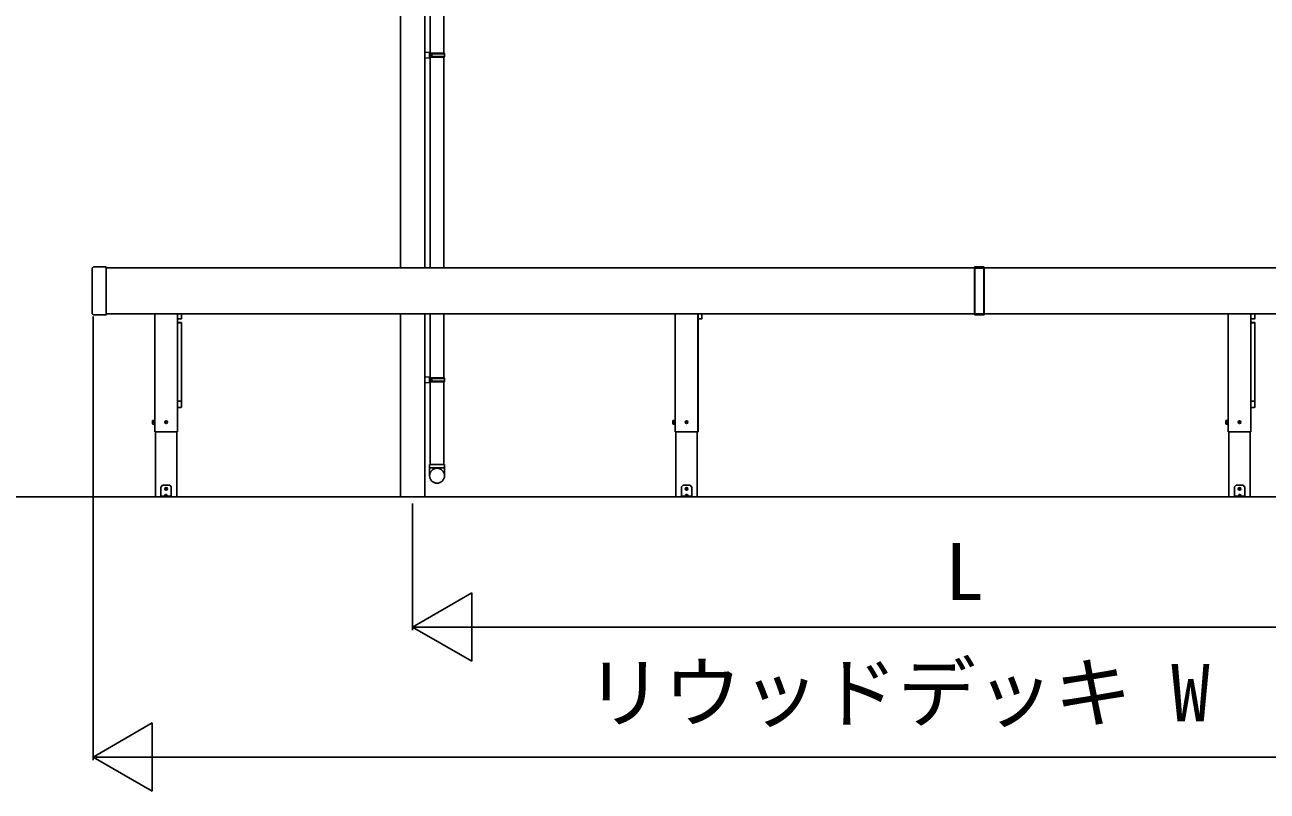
# Model space of a CAD drawing. Units: millimetres, scale not verified. Extents: x -1050 to 1050, y -1566 to 1557.
# Drawn here: x -648 to -266.1, y 756.1 to 991.9 of the extents above; entities that cross this region are included whole.
import ezdxf
from ezdxf.enums import TextEntityAlignment as Align

# ---------------------------------------------------------------- set-up
doc = ezdxf.new("R2010")
doc.units = ezdxf.units.MM
doc.header["$LTSCALE"] = 8
doc.layers.add('0-6_YKK_A1', color=4, linetype='Continuous')
doc.layers.add('0-7_YKK_D', color=6, linetype='Continuous')
doc.styles.add('ＭＳ ゴシック', font='')
doc.styles.get('ＭＳ ゴシック').set_extended_font_data('MS Gothic')

msp = doc.modelspace()

# ---------------------------------------------------------------- linework, layer by layer
at = {"layer": '0-6_YKK_A1'}
for p, q in [((-532.581, 1096.608), (-532.581, 917.108)), ((-525.081, 1096.608), (-525.081, 917.108)), ((-523.381, 1066.714), (-523.381, 917.108)), ((-519.181, 1066.714), (-519.181, 983.108)), ((-523.381, 983.358), (-525.081, 983.408)), ((-525.081, 981.608), (-525.081, 983.408)), ((-523.381, 981.658), (-525.081, 981.608)), ((-519.081, 983.108), (-523.581, 983.108)), ((-519.081, 981.908), (-523.581, 981.908)), ((-523.381, 981.858), (-523.581, 981.858)), ((-523.381, 983.358), (-523.381, 983.158)), ((-523.381, 983.108), (-523.381, 981.908)), ((-518.981, 982.908), (-523.381, 982.908)), ((-518.981, 982.108), (-523.381, 982.108)), ((-523.381, 981.858), (-523.381, 981.658)), ((-522.933, 982.108), (-522.89, 981.908)), ((-519.181, 981.908), (-519.181, 917.108)), ((-518.981, 982.908), (-519.081, 983.108)), ((-518.981, 982.108), (-519.081, 981.908)), ((-518.981, 982.108), (-518.981, 982.908)), ((-627.281, 902.999), (-627.281, 917.016)), ((-627.242, 917.097), (-627.252, 917.087)), ((-627.242, 917.097), (-627.02, 917.319)), ((-627.01, 917.328), (-627.02, 917.319)), ((-626.94, 917.358), (-623.081, 917.358)), ((-622.981, 917.258), (-622.981, 917.016)), ((-356.081, 917.108), (-622.981, 917.108)), ((-356.081, 917.016), (-356.081, 917.258)), ((-356.081, 902.999), (-356.081, 917.016)), ((-355.981, 917.358), (-353.181, 917.358)), ((-355.981, 917.328), (-355.981, 917.358)), ((-355.981, 917.328), (-355.981, 917.087)), ((-353.181, 917.328), (-355.981, 917.328)), ((-353.181, 917.328), (-353.181, 917.358)), ((-353.181, 917.087), (-353.181, 917.328)), ((-353.081, 917.016), (-353.181, 917.016)), ((-353.181, 902.999), (-353.181, 917.016)), ((-353.081, 917.258), (-353.081, 917.016)), ((-86.181, 917.108), (-353.081, 917.108)), ((-353.081, 917.016), (-353.081, 902.999)), ((-627.252, 902.928), (-627.242, 902.919)), ((-627.02, 902.697), (-627.242, 902.919)), ((-627.02, 902.697), (-627.01, 902.687)), ((-623.081, 902.658), (-626.94, 902.658)), ((-356.081, 902.908), (-622.981, 902.908)), ((-608.089, 902.908), (-608.089, 866.608)), ((-608.081, 902.908), (-608.081, 866.608)), ((-601.081, 902.908), (-601.081, 866.608)), ((-601.081, 902.908), (-601.081, 866.608)), ((-601.073, 902.908), (-601.073, 866.608)), ((-601.001, 901.388), (-599.961, 901.388)), ((-599.861, 901.488), (-599.861, 902.908)), ((-532.581, 902.908), (-532.581, 846.608)), ((-525.081, 902.908), (-525.081, 846.608)), ((-523.381, 902.908), (-523.381, 856.608)), ((-519.181, 902.908), (-519.181, 883.255)), ((-448.089, 902.908), (-448.089, 866.608)), ((-448.081, 902.908), (-448.081, 866.608)), ((-441.081, 902.908), (-441.081, 866.608)), ((-441.073, 866.608), (-441.073, 902.908)), ((-441.001, 901.388), (-439.961, 901.388)), ((-439.861, 901.488), (-439.861, 902.908)), ((-356.081, 902.758), (-356.081, 902.999)), ((-356.081, 902.999), (-355.981, 902.999)), ((-355.981, 902.999), (-353.181, 902.999)), ((-355.981, 902.928), (-355.981, 902.999)), ((-353.181, 902.928), (-355.981, 902.928)), ((-355.981, 902.928), (-355.981, 902.687)), ((-355.981, 902.687), (-353.181, 902.687)), ((-355.981, 902.687), (-355.981, 902.658)), ((-353.181, 902.658), (-355.981, 902.658)), ((-353.181, 902.999), (-353.081, 902.999)), ((-353.181, 902.928), (-353.181, 902.999)), ((-353.181, 902.687), (-353.181, 902.928)), ((-353.181, 902.687), (-353.181, 902.658)), ((-353.081, 902.999), (-353.081, 902.758)), ((-86.181, 902.908), (-353.081, 902.908)), ((-278.089, 902.908), (-278.089, 866.608)), ((-278.081, 902.908), (-278.081, 866.608)), ((-271.081, 902.908), (-271.081, 866.608)), ((-271.073, 902.908), (-271.073, 866.608)), ((-271.001, 901.388), (-269.961, 901.388)), ((-269.861, 901.488), (-269.861, 902.908)), ((-599.961, 900.274), (-601.001, 900.274)), ((-599.961, 900.249), (-601.001, 900.249)), ((-599.981, 900.212), (-600.981, 900.212)), ((-599.881, 876.049), (-599.881, 900.12)), ((-599.861, 900.174), (-599.861, 898.458)), ((-269.961, 900.274), (-271.001, 900.274)), ((-269.961, 900.249), (-271.001, 900.249)), ((-269.981, 900.212), (-270.981, 900.212)), ((-269.881, 876.049), (-269.881, 900.12)), ((-269.861, 900.174), (-269.861, 898.458)), ((-523.381, 883.505), (-525.081, 883.555)), ((-525.081, 881.755), (-525.081, 883.555)), ((-519.081, 883.255), (-523.581, 883.255)), ((-523.381, 883.505), (-523.381, 883.305)), ((-523.381, 883.255), (-523.381, 882.055)), ((-518.981, 883.055), (-523.381, 883.055)), ((-518.981, 882.255), (-523.381, 882.255)), ((-522.933, 882.255), (-522.89, 882.055)), ((-518.981, 883.055), (-519.081, 883.255)), ((-518.981, 882.255), (-519.081, 882.055)), ((-518.981, 882.255), (-518.981, 883.055)), ((-523.381, 881.805), (-525.081, 881.755)), ((-519.081, 882.055), (-523.581, 882.055)), ((-523.381, 882.005), (-523.581, 882.005)), ((-523.381, 882.005), (-523.381, 881.805)), ((-519.181, 882.055), (-519.181, 856.608)), ((-601.001, 876.086), (-599.961, 876.086)), ((-599.861, 875.994), (-599.861, 875.981)), ((-599.861, 875.981), (-599.861, 875.928)), ((-599.861, 875.928), (-599.861, 875.672)), ((-599.861, 875.672), (-599.861, 874.502)), ((-271.001, 876.086), (-269.961, 876.086)), ((-269.861, 875.994), (-269.861, 875.981)), ((-269.861, 875.981), (-269.861, 875.928)), ((-269.861, 875.928), (-269.861, 875.672)), ((-269.861, 875.672), (-269.861, 874.502)), ((-601.001, 874.179), (-599.961, 874.179)), ((-271.001, 874.179), (-269.961, 874.179)), ((-608.761, 870.108), (-608.716, 870.185)), ((-608.761, 870.108), (-608.761, 869.108)), ((-608.761, 869.108), (-608.716, 869.03)), ((-608.716, 870.185), (-608.361, 870.185)), ((-608.716, 869.896), (-608.361, 869.896)), ((-608.716, 869.319), (-608.361, 869.319)), ((-608.716, 869.03), (-608.361, 869.03)), ((-608.361, 870.185), (-608.361, 869.03)), ((-608.241, 870.233), (-608.081, 870.233)), ((-604.805, 869.658), (-604.695, 869.66)), ((-604.805, 869.558), (-604.695, 869.556)), ((-604.695, 869.66), (-604.643, 869.67)), ((-604.695, 869.556), (-604.643, 869.546)), ((-604.633, 869.721), (-604.643, 869.67)), ((-604.633, 869.494), (-604.643, 869.546)), ((-604.631, 869.832), (-604.633, 869.721)), ((-604.631, 869.383), (-604.633, 869.494)), ((-604.531, 869.832), (-604.529, 869.721)), ((-604.531, 869.383), (-604.529, 869.494)), ((-604.529, 869.721), (-604.519, 869.67)), ((-604.529, 869.494), (-604.519, 869.546)), ((-604.467, 869.66), (-604.519, 869.67)), ((-604.467, 869.556), (-604.519, 869.546)), ((-604.356, 869.658), (-604.467, 869.66)), ((-604.356, 869.558), (-604.467, 869.556)), ((-448.761, 870.108), (-448.716, 870.185)), ((-448.761, 870.108), (-448.761, 869.108)), ((-448.761, 869.108), (-448.716, 869.03)), ((-448.716, 870.185), (-448.361, 870.185)), ((-448.716, 869.896), (-448.361, 869.896)), ((-448.716, 869.319), (-448.361, 869.319)), ((-448.716, 869.03), (-448.361, 869.03)), ((-448.361, 870.185), (-448.361, 869.03)), ((-448.241, 870.233), (-448.081, 870.233)), ((-444.805, 869.658), (-444.695, 869.66)), ((-444.805, 869.558), (-444.695, 869.556)), ((-444.695, 869.66), (-444.643, 869.67)), ((-444.695, 869.556), (-444.643, 869.546)), ((-444.633, 869.721), (-444.643, 869.67)), ((-444.633, 869.494), (-444.643, 869.546)), ((-444.631, 869.832), (-444.633, 869.721)), ((-444.631, 869.383), (-444.633, 869.494)), ((-444.531, 869.832), (-444.529, 869.721)), ((-444.531, 869.383), (-444.529, 869.494)), ((-444.529, 869.721), (-444.519, 869.67)), ((-444.529, 869.494), (-444.519, 869.546)), ((-444.467, 869.66), (-444.519, 869.67)), ((-444.467, 869.556), (-444.519, 869.546)), ((-444.356, 869.658), (-444.467, 869.66)), ((-444.356, 869.558), (-444.467, 869.556)), ((-278.761, 870.108), (-278.716, 870.185)), ((-278.761, 870.108), (-278.761, 869.108)), ((-278.761, 869.108), (-278.716, 869.03)), ((-278.716, 870.185), (-278.361, 870.185)), ((-278.716, 869.896), (-278.361, 869.896)), ((-278.716, 869.319), (-278.361, 869.319)), ((-278.716, 869.03), (-278.361, 869.03)), ((-278.361, 870.185), (-278.361, 869.03)), ((-278.241, 870.233), (-278.081, 870.233)), ((-274.805, 869.658), (-274.695, 869.66)), ((-274.805, 869.558), (-274.695, 869.556)), ((-274.695, 869.66), (-274.643, 869.67)), ((-274.695, 869.556), (-274.643, 869.546)), ((-274.633, 869.721), (-274.643, 869.67)), ((-274.633, 869.494), (-274.643, 869.546)), ((-274.631, 869.832), (-274.633, 869.721)), ((-274.631, 869.383), (-274.633, 869.494)), ((-274.531, 869.832), (-274.529, 869.721)), ((-274.531, 869.383), (-274.529, 869.494)), ((-274.529, 869.721), (-274.519, 869.67)), ((-274.529, 869.494), (-274.519, 869.546)), ((-274.467, 869.66), (-274.519, 869.67)), ((-274.467, 869.556), (-274.519, 869.546)), ((-274.356, 869.658), (-274.467, 869.66)), ((-274.356, 869.558), (-274.467, 869.556)), ((-601.073, 866.608), (-608.089, 866.608)), ((-607.846, 866.608), (-607.846, 846.608)), ((-601.316, 866.608), (-601.316, 846.608)), ((-441.073, 866.608), (-448.089, 866.608)), ((-447.846, 866.608), (-447.846, 846.608)), ((-441.316, 866.608), (-441.316, 846.608)), ((-271.073, 866.608), (-278.089, 866.608)), ((-277.846, 866.608), (-277.846, 846.608)), ((-271.316, 866.608), (-271.316, 846.608)), ((-523.581, 856.608), (-518.981, 856.608)), ((-523.581, 856.608), (-523.581, 853.142)), ((-518.981, 855.608), (-523.581, 855.608)), ((-519.181, 856.608), (-523.381, 856.608)), ((-518.981, 856.608), (-518.981, 853.142)), ((-606.181, 846.908), (-606.181, 849.625)), ((-605.681, 850.208), (-606.122, 849.766)), ((-603.481, 850.208), (-605.681, 850.208)), ((-604.805, 849.158), (-604.695, 849.16)), ((-604.805, 849.058), (-604.695, 849.056)), ((-604.695, 849.16), (-604.643, 849.17)), ((-604.695, 849.056), (-604.643, 849.046)), ((-604.633, 849.221), (-604.643, 849.17)), ((-604.633, 848.994), (-604.643, 849.046)), ((-604.631, 849.332), (-604.633, 849.221)), ((-604.631, 848.883), (-604.633, 848.994)), ((-604.531, 849.332), (-604.529, 849.221)), ((-604.531, 848.883), (-604.529, 848.994)), ((-604.529, 849.221), (-604.519, 849.17)), ((-604.529, 848.994), (-604.519, 849.046)), ((-604.467, 849.16), (-604.519, 849.17)), ((-604.467, 849.056), (-604.519, 849.046)), ((-604.356, 849.158), (-604.467, 849.16)), ((-604.356, 849.058), (-604.467, 849.056)), ((-603.04, 849.766), (-603.481, 850.208)), ((-602.981, 846.908), (-602.981, 849.625)), ((-446.181, 846.908), (-446.181, 849.625)), ((-445.681, 850.208), (-446.122, 849.766)), ((-443.481, 850.208), (-445.681, 850.208)), ((-444.805, 849.158), (-444.695, 849.16)), ((-444.805, 849.058), (-444.695, 849.056)), ((-444.695, 849.16), (-444.643, 849.17)), ((-444.695, 849.056), (-444.643, 849.046)), ((-444.633, 849.221), (-444.643, 849.17)), ((-444.633, 848.994), (-444.643, 849.046)), ((-444.631, 849.332), (-444.633, 849.221)), ((-444.631, 848.883), (-444.633, 848.994)), ((-444.531, 849.332), (-444.529, 849.221)), ((-444.531, 848.883), (-444.529, 848.994)), ((-444.529, 849.221), (-444.519, 849.17)), ((-444.529, 848.994), (-444.519, 849.046)), ((-444.467, 849.16), (-444.519, 849.17)), ((-444.467, 849.056), (-444.519, 849.046)), ((-444.356, 849.158), (-444.467, 849.16)), ((-444.356, 849.058), (-444.467, 849.056)), ((-443.04, 849.766), (-443.481, 850.208)), ((-442.981, 846.908), (-442.981, 849.625)), ((-276.181, 846.908), (-276.181, 849.625)), ((-275.681, 850.208), (-276.122, 849.766)), ((-273.481, 850.208), (-275.681, 850.208)), ((-274.805, 849.158), (-274.695, 849.16)), ((-274.805, 849.058), (-274.695, 849.056)), ((-274.695, 849.16), (-274.643, 849.17)), ((-274.695, 849.056), (-274.643, 849.046)), ((-274.633, 849.221), (-274.643, 849.17)), ((-274.633, 848.994), (-274.643, 849.046)), ((-274.631, 849.332), (-274.633, 849.221)), ((-274.631, 848.883), (-274.633, 848.994)), ((-274.531, 849.332), (-274.529, 849.221)), ((-274.531, 848.883), (-274.529, 848.994)), ((-274.529, 849.221), (-274.519, 849.17)), ((-274.529, 848.994), (-274.519, 849.046)), ((-274.467, 849.16), (-274.519, 849.17)), ((-274.467, 849.056), (-274.519, 849.046)), ((-274.356, 849.158), (-274.467, 849.16)), ((-274.356, 849.058), (-274.467, 849.056)), ((-273.04, 849.766), (-273.481, 850.208)), ((-272.981, 846.908), (-272.981, 849.625)), ((-708.578, 846.608), (607.004, 846.608)), ((-150.483, 846.608), (-637.738, 846.608)), ((-601.316, 846.608), (-607.846, 846.608)), ((-606.181, 846.858), (-606.181, 846.908)), ((-606.181, 846.608), (-606.181, 846.858)), ((-606.181, 846.858), (-606.122, 846.858)), ((-606.122, 846.608), (-606.181, 846.608)), ((-606.122, 846.858), (-605.681, 846.858)), ((-603.481, 846.858), (-605.681, 846.858)), ((-603.481, 846.608), (-605.681, 846.608)), ((-604.725, 847.354), (-605.171, 846.908)), ((-604.981, 846.95), (-604.981, 846.908)), ((-604.981, 846.908), (-604.181, 846.908)), ((-604.931, 846.858), (-604.231, 846.858)), ((-603.991, 846.908), (-604.437, 847.354)), ((-604.181, 846.95), (-604.181, 846.908)), ((-603.481, 846.608), (-603.481, 846.858)), ((-603.481, 846.858), (-603.04, 846.858)), ((-603.04, 846.608), (-603.481, 846.608)), ((-603.04, 846.858), (-602.981, 846.858)), ((-602.981, 846.908), (-602.981, 846.858)), ((-441.316, 846.608), (-447.846, 846.608)), ((-446.181, 846.858), (-446.181, 846.908)), ((-446.181, 846.608), (-446.181, 846.858)), ((-446.181, 846.858), (-446.122, 846.858)), ((-446.122, 846.608), (-446.181, 846.608)), ((-446.122, 846.858), (-445.681, 846.858)), ((-443.481, 846.858), (-445.681, 846.858)), ((-443.481, 846.608), (-445.681, 846.608)), ((-444.725, 847.354), (-445.171, 846.908)), ((-444.981, 846.95), (-444.981, 846.908)), ((-444.981, 846.908), (-444.181, 846.908)), ((-444.931, 846.858), (-444.231, 846.858)), ((-443.991, 846.908), (-444.437, 847.354)), ((-444.181, 846.95), (-444.181, 846.908)), ((-443.481, 846.608), (-443.481, 846.858)), ((-443.481, 846.858), (-443.04, 846.858)), ((-443.04, 846.608), (-443.481, 846.608)), ((-443.04, 846.858), (-442.981, 846.858)), ((-442.981, 846.908), (-442.981, 846.858)), ((-271.316, 846.608), (-277.846, 846.608)), ((-276.181, 846.858), (-276.181, 846.908)), ((-276.181, 846.608), (-276.181, 846.858)), ((-276.181, 846.858), (-276.122, 846.858)), ((-276.122, 846.608), (-276.181, 846.608)), ((-276.122, 846.858), (-275.681, 846.858)), ((-273.481, 846.858), (-275.681, 846.858)), ((-273.481, 846.608), (-275.681, 846.608)), ((-274.725, 847.354), (-275.171, 846.908)), ((-274.981, 846.95), (-274.981, 846.908)), ((-274.981, 846.908), (-274.181, 846.908)), ((-274.931, 846.858), (-274.231, 846.858)), ((-273.991, 846.908), (-274.437, 847.354)), ((-274.181, 846.95), (-274.181, 846.908)), ((-273.481, 846.608), (-273.481, 846.858)), ((-273.481, 846.858), (-273.04, 846.858)), ((-273.04, 846.608), (-273.481, 846.608)), ((-273.04, 846.858), (-272.981, 846.858)), ((-272.981, 846.908), (-272.981, 846.858))]:
    msp.add_line(p, q, dxfattribs=at)
for points in [[(-523.381, 983.158), (-523.581, 983.158), (-523.581, 981.858)], [(-522.933, 982.108), (-522.933, 982.908), (-522.89, 983.108)], [(-622.981, 917.016), (-622.981, 902.999), (-622.981, 902.758)], [(-355.981, 917.087), (-355.981, 917.016), (-356.081, 917.016)], [(-355.981, 917.087), (-353.181, 917.087), (-353.181, 917.016), (-355.981, 917.016), (-355.981, 902.999)], [(-523.381, 883.305), (-523.581, 883.305), (-523.581, 882.005)], [(-522.933, 882.255), (-522.933, 883.055), (-522.89, 883.255)], [(-599.861, 874.502), (-599.861, 874.298), (-599.861, 874.279)], [(-269.861, 874.502), (-269.861, 874.298), (-269.861, 874.279)], [(-608.081, 868.983), (-608.241, 868.983), (-608.241, 870.233)], [(-448.081, 868.983), (-448.241, 868.983), (-448.241, 870.233)], [(-278.081, 868.983), (-278.241, 868.983), (-278.241, 870.233)], [(-605.681, 846.858), (-605.681, 846.608), (-606.122, 846.608)], [(-602.981, 846.858), (-602.981, 846.608), (-603.04, 846.608)], [(-445.681, 846.858), (-445.681, 846.608), (-446.122, 846.608)], [(-442.981, 846.858), (-442.981, 846.608), (-443.04, 846.608)], [(-275.681, 846.858), (-275.681, 846.608), (-276.122, 846.608)], [(-272.981, 846.858), (-272.981, 846.608), (-273.04, 846.608)]]:
    msp.add_lwpolyline(points, dxfattribs=at)
for points in [[(-608.361, 870.183), (-608.241, 870.183), (-608.241, 869.033), (-608.361, 869.033)], [(-448.361, 870.183), (-448.241, 870.183), (-448.241, 869.033), (-448.361, 869.033)], [(-278.361, 870.183), (-278.241, 870.183), (-278.241, 869.033), (-278.361, 869.033)]]:
    msp.add_lwpolyline(points, close=True, dxfattribs=at)
for centre, radius in [((-604.581, 869.608), 0.4), ((-604.369, 869.396), 0.03), ((-444.581, 869.608), 0.4), ((-444.369, 869.396), 0.03), ((-274.581, 869.608), 0.4), ((-274.369, 869.396), 0.03), ((-521.29, 853.142), 2.291), ((-604.581, 849.108), 0.4), ((-604.369, 848.896), 0.03), ((-444.581, 849.108), 0.4), ((-444.369, 848.896), 0.03), ((-274.581, 849.108), 0.4), ((-274.369, 848.896), 0.03)]:
    msp.add_circle(centre, radius, dxfattribs=at)
for centre, radius, start, end in [((-627.181, 917.016), 0.1, 135, 180), ((-626.94, 917.258), 0.1, 90, 135), ((-623.081, 917.258), 0.1, 0, 90), ((-355.981, 917.258), 0.1, 90, 180), ((-355.993, 917.24), 0.0893, 81.95053, 168.57825), ((-355.993, 916.999), 0.0893, 81.95053, 168.57825), ((-353.181, 917.258), 0.1, 0, 90), ((-353.168, 917.24), 0.0893, 11.42175, 98.04947), ((-353.168, 916.999), 0.0893, 11.42175, 98.04947), ((-627.181, 902.999), 0.1, 180, 225), ((-626.94, 902.758), 0.1, 225, 270), ((-623.081, 902.758), 0.1, 270, 0), ((-601.001, 901.488), 0.1, 223.92867, 270), ((-599.961, 901.488), 0.1, 270, 0), ((-441.001, 901.488), 0.1, 223.92867, 270), ((-439.961, 901.488), 0.1, 270, 0), ((-355.993, 903.017), 0.0893, 191.42175, 278.04947), ((-355.981, 902.758), 0.1, 180, 270), ((-355.993, 902.775), 0.0893, 191.42175, 278.04947), ((-353.168, 903.017), 0.0893, 261.95053, 348.57825), ((-353.181, 902.758), 0.1, 270, 0), ((-353.168, 902.775), 0.0893, 261.95053, 348.57825), ((-271.001, 901.488), 0.1, 223.92867, 270), ((-269.961, 901.488), 0.1, 270, 0), ((-601.001, 900.174), 0.1, 90, 136.07133), ((-601.002, 900.146), 0.103, 89.33234, 133.67747), ((-600.985, 900.116), 0.0964, 87.79679, 156.39643), ((-599.977, 900.116), 0.0964, 2.3873, 92.20321), ((-599.961, 900.174), 0.1, 0, 90), ((-599.957, 900.153), 0.0964, 2.3873, 92.20321), ((-599.949, 898.459), 0.0881, 320.61871, 359.66491), ((-271.001, 900.174), 0.1, 90, 136.07133), ((-271.002, 900.146), 0.103, 89.33234, 133.67747), ((-270.985, 900.116), 0.0964, 87.79679, 156.39643), ((-269.977, 900.116), 0.0964, 2.3873, 92.20321), ((-269.961, 900.174), 0.1, 0, 90), ((-269.957, 900.153), 0.0964, 2.3873, 92.20321), ((-269.949, 898.459), 0.0881, 320.61871, 359.66491), ((-601.005, 875.99), 0.0964, 87.79679, 135.1392), ((-599.957, 875.99), 0.0964, 2.3873, 92.20321), ((-271.005, 875.99), 0.0964, 87.79679, 135.1392), ((-269.957, 875.99), 0.0964, 2.3873, 92.20321), ((-601.001, 874.279), 0.1, 223.92867, 270), ((-599.961, 874.279), 0.1, 270, 0), ((-271.001, 874.279), 0.1, 223.92867, 270), ((-269.961, 874.279), 0.1, 270, 0), ((-608.505, 870.041), 0.256, 145.61708, 214.38292), ((-607.806, 869.608), 0.955, 162.41276, 197.58724), ((-608.505, 869.175), 0.256, 145.61708, 214.38292), ((-604.581, 869.608), 0.23, 167.44414, 192.55586), ((-604.581, 869.608), 0.23, 77.44414, 102.55586), ((-604.581, 869.608), 0.23, 257.44414, 282.55586), ((-604.581, 869.608), 0.23, 347.44414, 12.55586), ((-448.505, 870.041), 0.256, 145.61708, 214.38292), ((-447.806, 869.608), 0.955, 162.41276, 197.58724), ((-448.505, 869.175), 0.256, 145.61708, 214.38292), ((-444.581, 869.608), 0.23, 167.44414, 192.55586), ((-444.581, 869.608), 0.23, 77.44414, 102.55586), ((-444.581, 869.608), 0.23, 257.44414, 282.55586), ((-444.581, 869.608), 0.23, 347.44414, 12.55586), ((-278.505, 870.041), 0.256, 145.61708, 214.38292), ((-277.806, 869.608), 0.955, 162.41276, 197.58724), ((-278.505, 869.175), 0.256, 145.61708, 214.38292), ((-274.581, 869.608), 0.23, 167.44414, 192.55586), ((-274.581, 869.608), 0.23, 77.44414, 102.55586), ((-274.581, 869.608), 0.23, 257.44414, 282.55586), ((-274.581, 869.608), 0.23, 347.44414, 12.55586), ((-605.981, 849.625), 0.2, 135, 180), ((-604.581, 849.108), 0.23, 167.44414, 192.55586), ((-604.581, 849.108), 0.23, 77.44414, 102.55586), ((-604.581, 849.108), 0.23, 257.44414, 282.55586), ((-604.581, 849.108), 0.23, 347.44414, 12.55586), ((-603.181, 849.625), 0.2, 0, 45), ((-445.981, 849.625), 0.2, 135, 180), ((-444.581, 849.108), 0.23, 167.44414, 192.55586), ((-444.581, 849.108), 0.23, 77.44414, 102.55586), ((-444.581, 849.108), 0.23, 257.44414, 282.55586), ((-444.581, 849.108), 0.23, 347.44414, 12.55586), ((-443.181, 849.625), 0.2, 0, 45), ((-275.981, 849.625), 0.2, 135, 180), ((-274.581, 849.108), 0.23, 167.44414, 192.55586), ((-274.581, 849.108), 0.23, 77.44414, 102.55586), ((-274.581, 849.108), 0.23, 257.44414, 282.55586), ((-274.581, 849.108), 0.23, 347.44414, 12.55586), ((-273.181, 849.625), 0.2, 0, 45), ((-604.881, 846.95), 0.1, 126.03188, 180), ((-604.931, 846.908), 0.05, 180, 270), ((-604.581, 846.538), 0.61, 53.96812, 126.03188), ((-604.231, 846.908), 0.05, 270, 0), ((-604.281, 846.95), 0.1, 0, 53.96812), ((-444.881, 846.95), 0.1, 126.03188, 180), ((-444.931, 846.908), 0.05, 180, 270), ((-444.581, 846.538), 0.61, 53.96812, 126.03188), ((-444.231, 846.908), 0.05, 270, 0), ((-444.281, 846.95), 0.1, 0, 53.96812), ((-274.881, 846.95), 0.1, 126.03188, 180), ((-274.931, 846.908), 0.05, 180, 270), ((-274.581, 846.538), 0.61, 53.96812, 126.03188), ((-274.231, 846.908), 0.05, 270, 0), ((-274.281, 846.95), 0.1, 0, 53.96812)]:
    msp.add_arc(centre, radius, start, end, dxfattribs=at)
for centre, major_axis, ratio, start_param, end_param in [((-605.121, 846.908), (0.0688, 0.0425), 0.381966, 2.1243707, 3.695167), ((-604.581, 847.065), (0, -0.354), 0.707107, 2.5261129, 3.7570724), ((-604.041, 846.908), (0.0688, -0.0425), 0.381966, 5.7296109, 7.3004073), ((-445.121, 846.908), (0.0688, 0.0425), 0.381966, 2.1243707, 3.695167), ((-444.581, 847.065), (0, -0.354), 0.707107, 2.5261129, 3.7570724), ((-444.041, 846.908), (0.0688, -0.0425), 0.381966, 5.7296109, 7.3004073), ((-275.121, 846.908), (0.0688, 0.0425), 0.381966, 2.1243707, 3.695167), ((-274.581, 847.065), (0, -0.354), 0.707107, 2.5261129, 3.7570724), ((-274.041, 846.908), (0.0688, -0.0425), 0.381966, 5.7296109, 7.3004073)]:
    msp.add_ellipse(centre, major_axis=major_axis, ratio=ratio, start_param=start_param, end_param=end_param, dxfattribs=at)
at = {"layer": '0-7_YKK_D'}
for p, q in [((-627.031, 902.108), (-627.031, 765.608)), ((-528.831, 844.608), (-528.831, 805.608)), ((-528.831, 806.608), (-510.644, 817.108)), ((-510.644, 796.108), (-510.644, 817.108)), ((-528.831, 806.608), (-510.644, 796.108)), ((-528.831, 806.608), (-492.458, 806.608)), ((-507.831, 806.608), (-201.331, 806.608)), ((-627.031, 766.608), (-608.844, 777.108)), ((-608.844, 756.108), (-608.844, 777.108)), ((-627.031, 766.608), (-608.844, 756.108)), ((-627.031, 766.608), (-590.658, 766.608)), ((-103.131, 766.608), (-606.031, 766.608))]:
    msp.add_line(p, q, dxfattribs=at)

# ---------------------------------------------------------------- texts
at = {"layer": '0-7_YKK_D', "style": 'ＭＳ ゴシック'}
for s, p in [('L', (-365.149, 809.608)), ('リウッドデッキ W', (-475.672, 772.335))]:
    msp.add_text(s, height=17.6, dxfattribs=at).set_placement(p, align=Align.BOTTOM_LEFT)

doc.saveas('drawing.dxf')
